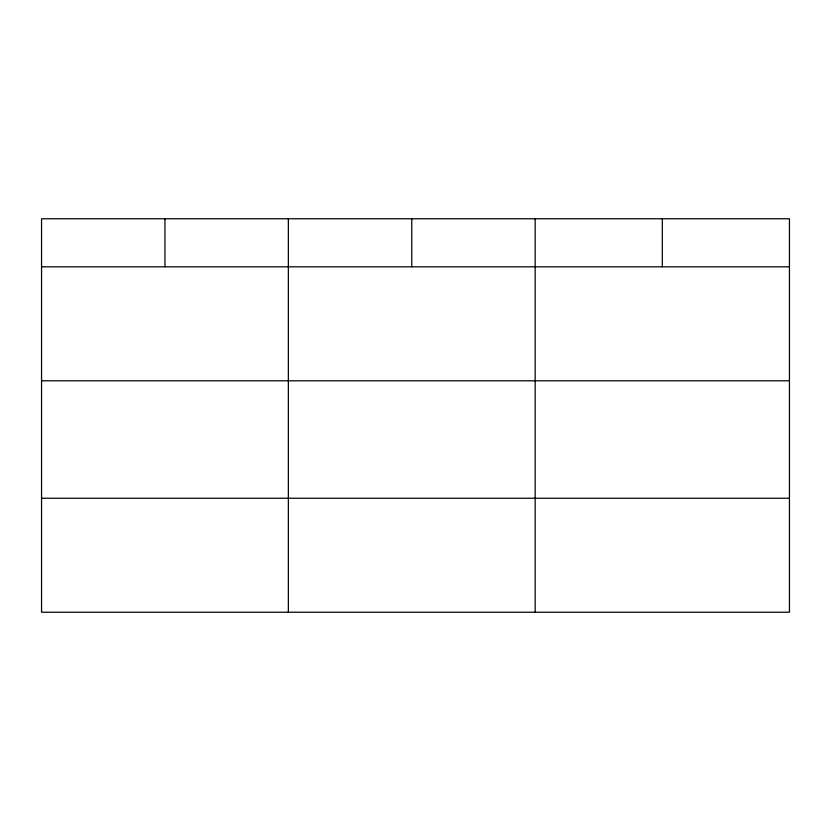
<?xml version="1.0" encoding="UTF-8"?>
<svg xmlns="http://www.w3.org/2000/svg" width="831" height="831" viewBox="0 0 831 831"><rect width="100%" height="100%" fill="white"/><g stroke="black" fill="none" stroke-linecap="round" stroke-linejoin="round"><path stroke-width="1.25" d="M789.45 380.795L789.45 218.771L41.55 218.771L41.55 612.229L789.45 612.229L789.45 380.795L41.55 380.795M41.55 266.813L789.45 266.813M41.55 498.247L789.45 498.247M662.307 218.771L662.307 266.813M535.164 218.771L535.164 612.229M411.76 218.771L411.76 266.813M288.357 218.771L288.357 612.229M164.954 218.771L164.954 266.813"/></g></svg>
